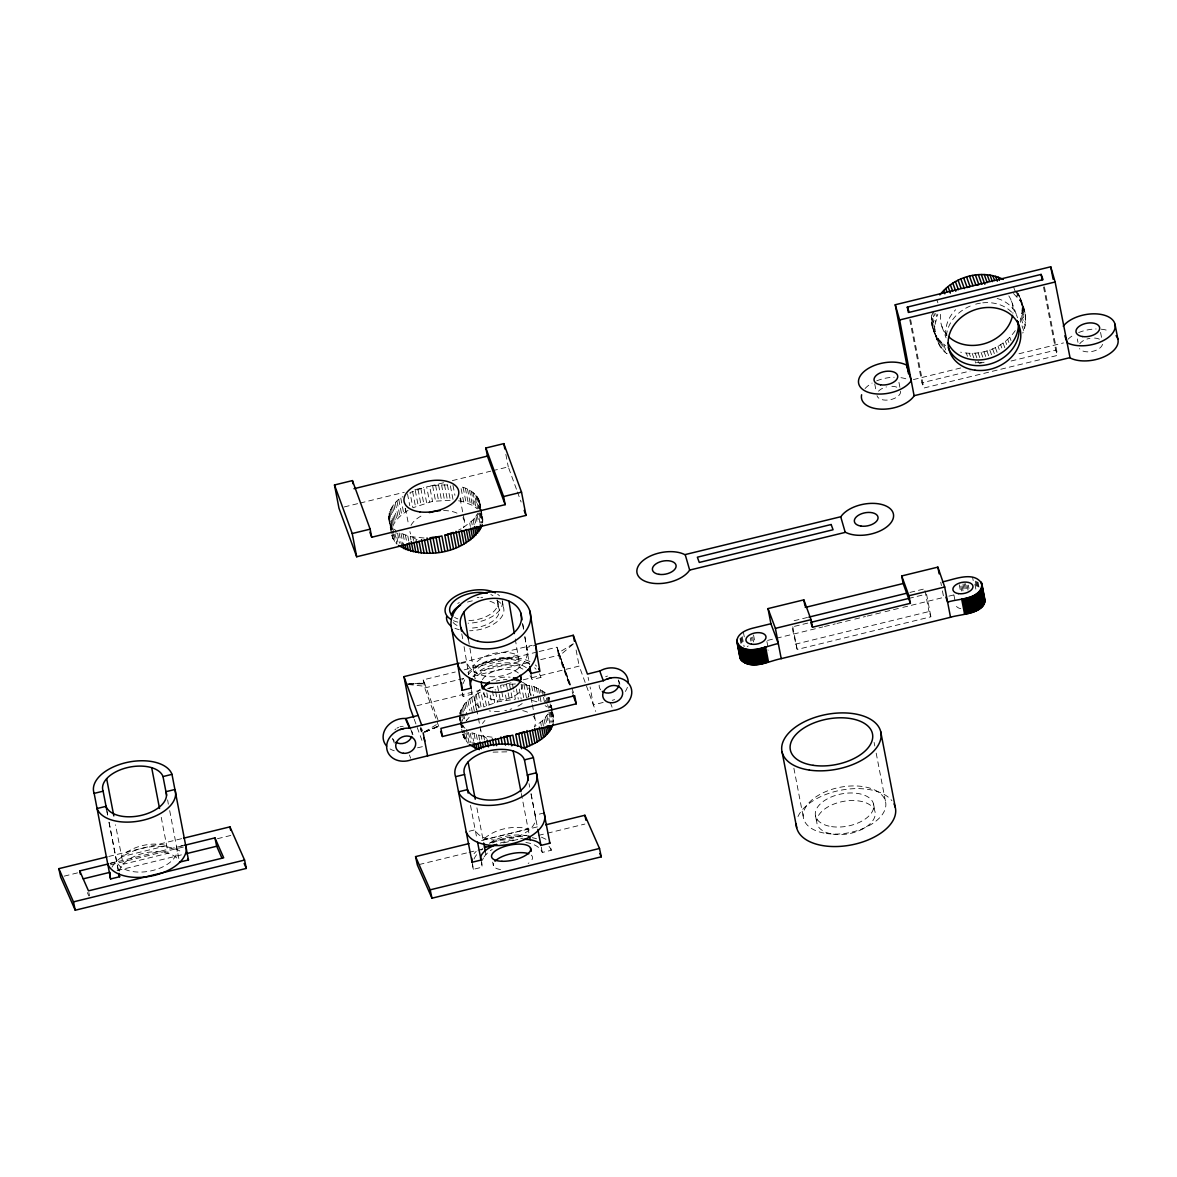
<?xml version="1.0" encoding="UTF-8"?>
<svg xmlns="http://www.w3.org/2000/svg" width="1177" height="1177" viewBox="0 0 1177 1177"><rect width="100%" height="100%" fill="white"/><g stroke="black" fill="none" stroke-linecap="round" stroke-linejoin="round"><path stroke-width="0.75" stroke-dasharray="5 3.75" d="M931.316 319.835L931.537 314.7C936.509 327.589 933.596 344.787 947.044 353.762L943.498 344.052C936.23 338.196 931.581 329.192 931.316 319.835L934.862 329.545M1023.71 330.546L1020.165 320.835C1023.269 311.979 1022.769 301.798 1018.149 293.544C1023.961 305.652 1028.992 320.1 1022.739 333.062M397.826 542.053L395.56 530.283C382.054 521.102 391.014 502.608 402.902 496.665M481.04 509.45L482.702 522.956L480.76 512.848M550.704 707.024L550.895 705.303L551.939 710.511M552.616 712.041L553.617 722.163L551.027 708.701M935.082 324.411L937.804 314.185M408.051 510.377C400.739 514.879 393.368 521.249 391.691 530.091L388.778 514.952M479.407 509.538C482.85 497.797 470.962 488.867 460.751 486.734L463.664 501.873L472.418 505.33L477.421 508.891L474.508 493.752M459.692 714.159C461.884 703.434 471.712 696.46 480.907 691.826L483.821 706.965L497.562 701.889L515.379 699.167L513.76 690.752M462.988 727.577L463.561 725.826M462.635 679.879L463.37 678.349M463.414 527.517L473.183 519.851L478.068 513.025L480.01 523.118M533.166 716.087A27.762 15.375 -10.9 0 1 534.299 726.886L542.465 720.692L548.041 713.968L549.983 724.076M1015.236 330.634C1003.51 347.818 980.912 356.587 960.623 352.173M474.037 853.634L476.17 851.354M469.196 717.264L466.401 720.633L465.754 717.264M467.946 672.391C484.497 657.708 510.391 652.852 530.783 661.871M570.624 684.999L559.796 655.471L573.361 643.981M573.273 643.731L558.766 652.647L569.903 685.043M424.588 731.859L439.109 722.958M747.218 646.526L748.234 645.982M458.574 530.136L461.046 528.87M426.633 502.682L423.72 487.528L409.993 492.619L412.906 507.758L432.533 501.328L453.13 500.107L450.217 484.968L438.58 484.983L426.648 486.807L429.576 501.946M424.662 732.05L439.933 725.223M424.838 732.035L440.08 725.62M490.118 842.82L507.066 837.465L527.222 835.258M424.838 732.05L440.169 725.871M488.926 688.501L494.649 686.75L495.296 690.119M603.183 702.434L593.37 704.92L590.074 686.897M443.597 482.761L429.62 486.189L432.533 501.328M452.336 480.613L490.794 471.153M492.545 470.726L508.273 466.872L516.835 490.294M344.272 506.934L358.397 503.476M360.162 503.05L404.3 492.28M414.892 489.691L423.72 487.528M913.381 379.597L961.462 367.798M979.264 363.428L984.619 362.119L972.761 362.987M909.747 319.717L921.9 382.805L970.069 371.035M1011.102 361.015L1055.695 350.128L1057.608 355.366L923.813 388.042L921.9 382.805M460.987 662.695L532.269 645.276M460.693 663.593L466.68 662.136A30.911 21.686 -9.5 0 0 503.373 675.554A30.911 21.686 -9.5 0 0 526.575 647.497L535.55 645.305M438.786 726.459L424.735 687.957L423.176 679.865L455.278 672.008M464.194 669.831L537.345 651.97M539.125 651.528L556.956 647.173L569.815 684.94M424.735 687.957L456.838 680.115M458.618 679.673L463.973 678.379M472.889 676.187L531.769 661.812M540.684 659.635L558.516 655.28L569.521 685.411M511.024 682.822L500.534 685.411L503.462 700.55M523.265 679.82L579.187 666.079L595.739 711.394M416.952 705.714L480.525 690.193M487.587 688.471L494.649 686.75M462.296 692.812A40.18 28.189 -9.5 0 0 463.105 696.401L472.065 694.209L471.3 689.678M530.077 675.672A30.911 21.686 -9.5 0 1 531.975 679.585L540.934 677.393L540.434 674.362M794.137 620.706L808.82 617.131M909.953 592.414L924.636 588.838M794.431 626.355L810.732 622.368M908.615 598.46L924.916 594.473M767.61 640.406L774.731 638.655M776.511 638.228L822.752 626.944M824.518 626.502L835.199 623.898M836.979 623.457L852.987 619.558M854.767 619.117L865.433 616.513M867.214 616.086L883.221 612.172M885.001 611.731L901.008 607.832M902.788 607.391L943.689 597.401L941.747 587.308M948.853 596.15L954.017 594.885M795.255 644.216L929.006 611.554L930.919 616.792L797.167 649.469L791.886 626.752M108.755 856.459L181.832 838.612M110.697 863.079L116.685 861.623A30.911 17.111 -10.9 0 0 152.554 870.524A30.911 17.111 -10.9 0 0 176.579 846.984L184.053 845.16M109.961 863.521L184.686 845.277M64.191 876.144L78.447 872.657M110.52 864.815L183.597 846.969M217.451 838.701L231.722 835.214M117.067 870.583L182.906 854.502M469.211 831.242L475.199 829.77A30.911 17.111 -10.9 0 0 511.068 838.671A30.911 17.111 -10.9 0 0 535.094 815.146L544.068 812.954M483.1 839.981L528.135 828.976A30.911 17.111 -10.9 0 0 483.1 839.981L476.611 806.304M481.511 840.525L538.536 826.592M503.609 842.894L522.662 838.245M419.13 864.551L467.24 852.795M469.02 852.354L476.155 850.618M477.936 850.177L483.291 848.882M538.536 835.376L545.657 833.64M547.437 833.198L584.866 824.062M472.065 862.255L473.419 869.303L482.379 867.111A30.911 17.111 -10.9 0 1 481.879 862.667M525.869 842.482A30.911 17.111 -10.9 0 1 542.288 852.472L551.248 850.28L550.571 846.763M1018.988 353.747L1063.522 342.919M417.511 747.822L424.088 746.277M515.408 683.955L503.521 684.896L504.168 688.265M506.801 751.838L492.177 752.147M437.888 719.633L424.456 682.837L405.418 684.19L425.75 686.382M408.89 683.999L424.544 683.116M408.934 684.117L424.794 683.778M424.073 538.007L410.287 536.624L399.062 532.563L401.651 546.025M492.104 737.17L481.216 735.846L471.962 732.785L473.581 741.201M545.422 692.959L534.064 686.662L521.131 684.175L523.721 697.637M458.589 500.769L463.664 501.873M532.092 700.492L536.977 701.801L536.006 696.755M541.449 837.171L546.893 839.76M545.157 705.656L546.834 706.833M943.498 344.052L945.587 345.655M1013.5 293.485L1020.385 301.091L1025.108 312.67M535.329 664.946L536.565 666.108M391.72 535.167L393.501 539.919L396.973 544.157L395.031 534.064M464.974 728.225L462.487 725.473L463.782 732.197M462.649 734.389L466.548 742.025L464.282 730.24M573.596 692.738L571.242 686.721M480.878 513.128L482.658 517.865M549.674 698.726L548.894 697.196L549.865 702.242M551.807 712.335L553.587 717.087M558.516 655.28L556.956 647.173L559.796 655.471M87.333 892.563L88.79 895.874M423.176 679.865L424.456 682.837M414.216 719.265L422.234 741.216M1019.282 295.795L1023.769 307.83M1020.989 300.518L1024.534 310.213M1016.84 291.381L1020.385 301.091M1021.945 305.461L1025.491 315.171M1015.957 290.925L1018.899 299.017M1022.136 307.991L1025.682 317.702M1013.721 287.35L1017.266 297.06M1022.122 310.551L1025.667 320.262M1021.916 313.126L1025.461 322.836M1021.533 315.716L1025.079 325.426M1020.945 318.276L1024.49 327.986M1011.529 301.283L1016.854 315.848M1009.807 337.284L1010.984 340.521M1007.703 339.3L1008.88 342.536M1005.452 341.227L1006.644 344.464M1003.098 343.022L1004.864 347.877M1000.612 344.699L1001.804 347.936M998.037 346.244L999.229 349.481M995.374 347.642L997.14 352.497M992.623 348.907L994.388 353.762M989.813 350.01L991.578 354.865M986.929 350.967L988.709 355.822M984.016 351.776L985.782 356.631M981.074 352.409L982.839 357.264M978.102 352.879L979.867 357.734M975.13 353.174L978.676 362.884M972.158 353.321L975.704 363.016M969.215 353.277L970.392 356.513M966.302 353.085L967.479 356.322M936.715 299.561L937.892 302.798M941.924 326.544L946.058 337.873M935.656 313.465L936.833 316.701M933.111 311.169L936.053 319.261M931.919 312.126L935.465 321.821M941.541 342.33L945.087 352.041M931.331 317.275L934.876 326.985M939.732 340.477L943.277 350.187M938.098 338.52L941.644 348.23M931.507 322.366L935.053 332.076M936.612 336.46L940.158 346.17M931.89 324.867L938.849 344.008M932.464 327.324L937.716 341.757M933.229 329.722L936.774 339.417M618.719 680.939L619.896 684.175M610.907 704.023L612.084 707.259M517.439 491.971L521.117 502.02M558.148 650.969L569.83 685.073M421.381 727.886L422.558 731.123M421.631 731.579L420.454 728.342A19.435 16.125 -20.1 0 1 421.175 731.417M411.744 731.491L412.936 734.728M409.449 754.987L410.626 758.223M392.603 738.45L394.972 744.923M572.14 691.738L573.331 695.239M459.721 719.25L460.133 720.868L459.516 717.573L460.707 724.296M492.663 862.138L493.384 865.536M88.834 892.504L89.54 895.859M588.103 677.305L588.765 680.497M1100.569 332.429L1101.863 339.153M1077.323 338.961L1077.97 342.33M1044.426 286.864L1057.608 355.366M1043.543 287.026L1055.695 350.128M978.028 582.218L978.999 587.264M977.175 581.806L978.47 588.544M976.263 581.438L977.557 588.176M975.292 581.114L976.91 589.53M974.909 584.204L975.88 589.25M972.555 577.23L973.202 580.599M968.318 585.16L968.965 588.529M967.082 585.219L968.053 590.265M965.508 583.63L966.803 590.354M964.257 583.763L965.552 590.501M962.992 583.954L964.287 590.692M962.065 585.866L963.036 590.913M910.63 319.555L923.813 388.042M960.829 586.146L961.8 591.192M959.284 584.792L960.579 591.516M953.929 595.032L955.238 601.771M940.776 582.262L941.423 585.631M898.948 382.378L899.919 387.424M926.549 594.076L930.919 616.792M924.96 590.589L929.006 611.554M874.732 383.879L876.026 390.602M874.114 742.393L874.805 745.983M876.188 753.148L885.516 801.566M873.54 804.023L874.997 811.6M792.798 626.752L797.167 649.469M815.529 815.985L816.985 823.562M793.886 768.243L803.553 818.456M766.904 641.48L768.537 649.895M753.545 635.021L754.84 641.759M752.647 637.037L753.618 642.083M751.441 637.404L752.088 640.759M750.264 637.802L750.911 641.171M743.334 631.961L744.305 637.007M742.201 636.566L744.144 646.659M741.407 637.228L742.702 643.951M740.671 637.905L741.966 644.628M740.009 638.596L740.98 643.642M576.097 649.984L579.187 666.079M505.86 454.351L508.273 466.872M551.322 705.303L552.219 710.408M551.204 705.288L552.175 710.334M552.499 712.026L553.793 718.75M552.19 712.041L553.808 720.442M550.189 703.92L550.836 707.289M548.232 697.402L550.189 707.495M550.968 712.114L552.925 722.222M547.408 697.667L549.35 707.76M550.086 712.173L552.028 722.281M546.393 698.005L547.364 703.052M547.688 704.743L548.335 708.098M548.997 712.247L550.939 722.34M543.921 691.693L546.187 703.478M542.244 690.502L543.215 695.548M543.539 697.24L544.833 703.964M546.908 715.69L548.526 724.105M540.42 689.413L541.067 692.767M545.598 717.396L546.893 724.12M538.433 688.398L541.023 701.86M544.112 719.059L545.407 725.797M536.315 687.486L537.609 694.209M537.933 695.887L539.228 702.625M542.465 720.692L543.436 725.738M534.064 686.662L535.682 695.077M540.655 722.281L541.302 725.65M531.68 685.956L533.622 696.048M529.179 685.338L531.121 695.445M529.591 690.413L530.621 695.754M530.959 697.549L531.989 702.89M532.328 704.67L533.711 711.791M534.049 713.571L535.417 720.707M526.59 684.837L528.856 696.622M523.897 684.455L526.81 699.594M502.226 600.608L503.682 608.185M519.263 689.06L521.205 699.153M516.379 689.016L518.321 699.109M479.745 502.726L480.716 507.773M479.348 501.093L482.879 519.528M478.759 499.519L482.879 521.234M477.965 497.974L479.907 508.067M497.694 601.55L499.151 609.112M476.994 496.503L479.26 508.273M480.054 512.907L481.996 523M512.466 684.028L513.437 689.075M475.832 495.09L478.436 508.552M479.157 512.966L481.099 523.059M531.048 793.519L535.417 816.22M472.992 492.486L475.92 507.625M477.126 514.761L478.745 523.177M529.047 783.72L529.724 787.207M531.062 794.195L537.492 827.608M541.273 847.19L542.288 852.472M509.494 684.205L512.422 699.344M471.33 491.295L474.243 506.434M475.994 516.482L477.612 524.898M469.491 490.191L472.418 505.33M474.669 518.174L475.964 524.913M506.507 684.499L507.817 691.223M508.14 692.9L509.435 699.638M467.519 489.176L470.432 504.33M473.183 519.851L474.169 524.898M505.463 694.989L506.434 700.035M465.386 488.264L468.314 503.403M471.536 521.485L472.183 524.854M463.135 487.455L466.048 502.594M469.726 523.074L470.373 526.443M521.308 793.519L529.003 833.522M497.577 686.029L498.871 692.753M499.195 694.445L500.49 701.168M460.531 497.9L461.178 501.27M460.045 498.327L464.503 521.485M495.62 691.796L497.562 701.889M452.983 485.233L454.925 495.34M492.413 690.943L494.678 702.713M490.22 695.239L491.839 703.64M447.378 484.792L450.291 499.945M486.822 692.885L489.088 704.67M444.479 484.747L447.392 499.887M483.821 692.311L486.41 705.773M441.552 484.806L444.465 499.945M438.58 484.983L441.493 500.122M478.421 693.106L481.349 708.245M476.067 694.459L478.98 709.599M435.593 485.277L438.506 500.416M483.806 736.346L484.453 739.7M474.978 700.492L478.068 716.513M478.406 718.294L480.805 730.77M473.816 695.872L476.744 711.026M481.216 735.846L481.864 739.215M432.606 485.674L435.519 500.813M471.712 697.358L474.625 712.497M478.715 735.228L479.701 740.289M469.755 698.903L472.668 714.042M476.347 734.522L477.641 741.245M467.946 700.492L469.888 710.584M474.081 733.712L475.699 742.113M466.283 702.125L467.902 710.54M464.797 703.787L467.063 715.572M470.3 733.462L472.242 743.555M463.488 705.494L465.43 715.587M468.475 732.359L470.417 742.452M420.836 488.367L423.749 503.506M462.355 707.215L463.326 712.262M463.65 713.939L464.944 720.677M466.475 729.49L469.064 742.952M461.413 708.951L462.061 712.306M462.384 713.998L463.679 720.721M465.945 733.271L467.887 743.364M418.012 489.294L420.925 504.433M460.648 710.687L462.59 720.78M460.075 712.438L462.34 724.208M464.106 733.874L465.401 740.613M460.339 717.529L460.987 720.898M461.31 722.575L463.135 732.403M463.458 734.08L464.429 739.141M459.516 715.881L460.487 720.927M460.81 722.619L462.664 732.55M462.988 734.242L463.635 737.596M460.487 722.619L462.399 732.653L461.031 725.974M485.174 850.794L485.91 854.605M415.246 490.309L418.159 505.448M412.568 491.412L415.481 506.566M470.491 805.333L476.906 838.686M481.025 860.063L482.379 867.111M407.507 493.884L409.773 505.669M412.892 537.124L413.539 540.493M405.432 508.39L408.522 524.427M405.168 508.435L405.815 511.804M410.287 536.624L410.95 539.993M400.798 498.151L403.711 513.29M407.801 536.021L408.772 541.067M398.826 499.681L401.74 514.82M405.418 535.3L406.712 542.038M397.017 501.27L399.93 516.423M403.167 534.49L404.785 542.906M395.369 502.903L398.282 518.057M401.033 533.578L402.99 543.671M393.883 504.58L396.796 519.719M392.574 506.272L395.487 521.411M397.546 533.152L399.503 543.244M391.441 507.993L394.354 523.132M390.484 509.729L393.398 524.868M389.719 511.48L392.632 526.619M392.721 527.664L393.692 532.71M394.015 534.402L395.634 542.803M389.146 513.216L392.073 528.355M391.558 526.251L392.206 529.621M392.529 531.298L394.472 541.391M390.587 524.78L392.206 533.196M392.529 534.873L393.501 539.919M388.587 516.674L391.176 530.121M389.808 523.25L391.75 533.343M392.073 535.02L392.721 538.389M388.601 518.366L391.397 533.49M167.634 799.904L168.34 804.185M169.694 810.615L179.493 862.138M161.234 817.324L168.164 853.251L123.129 864.256L115.523 824.783M106.724 809.894L107.754 815.249M109.123 822.385L118.627 871.716M106.916 811.512L107.607 815.072M108.975 822.208L118.244 870.333M420.454 727.445L421.322 731.962M522.853 624.398L523.721 629.577M524.883 636.477L527.208 650.278M522.529 623.354L523.677 630.254M524.839 637.154L529.488 664.858M530.945 673.524L531.975 679.585M515.261 638.949L520.087 667.727M468.402 639.155L469.623 646.35M469.917 648.159L475.052 678.717A30.911 21.686 -9.5 0 1 523.177 669.286M461.767 633.844L462.914 639.714M464.076 646.614L468.711 674.274M462.59 693.371L463.105 696.401M1102.511 344.287A12.035 6.665 -10.9 0 1 1091.873 351.511A12.035 6.665 -10.9 0 1 1079.471 348.598M1079.75 343.816A12.035 6.665 -10.9 0 1 1089.961 338.314M1094.566 338.064A12.035 6.665 -10.9 0 1 1100.613 339.903M865.051 388.557A27.762 15.375 -10.9 0 1 872.113 383.069M876.688 380.848A27.762 15.375 -10.9 0 1 894.167 377.258M900.949 377.67A27.762 15.375 -10.9 0 1 908.203 379.671M1067.951 339.3A27.762 15.375 -10.9 0 1 1074.057 334.798M1078.632 332.576A27.762 15.375 -10.9 0 1 1096.111 328.971M1101.245 329.192A27.762 15.375 -10.9 0 1 1108.837 330.869M900.64 391.22A12.035 6.665 -10.9 0 1 889.944 399.783A12.035 6.665 -10.9 0 1 876.997 395.649M878.498 391.205A12.035 6.665 -10.9 0 1 886.487 386.909M891.872 386.306A12.035 6.665 -10.9 0 1 897.198 387.351M946.44 335.813A37.031 30.72 -20.1 0 1 973.35 304.872M975.674 304.166A37.031 30.72 -20.1 0 1 980.382 303.151M982.766 302.827A37.031 30.72 -20.1 0 1 1012.956 313.641M997.14 298.443A37.031 30.72 -20.1 0 1 1017.458 317.775M945.867 335.224A37.031 30.72 -20.1 0 1 955.592 309.772M1008.821 295.898A37.031 30.72 -20.1 0 1 1012.882 313.303M947.132 335.151A37.031 30.72 -20.1 0 1 940.894 312.464M767.904 649.925A10.181 5.635 -10.9 0 1 768.184 650.234M960.815 608.686A10.181 5.635 -10.9 0 1 955.989 603.257M394.266 750.749A19.435 16.125 -20.1 0 1 390.043 748.91M618.263 679.938A10.181 8.445 -20.1 0 1 619.087 684.249M600.653 689.825A10.181 8.445 -20.1 0 1 599.284 684.028M605.655 676.716A10.181 8.445 -20.1 0 1 607.538 676.084M410.685 729.563A10.181 8.445 -20.1 0 1 412.171 734.227M394.442 741.216A10.181 8.445 -20.1 0 1 392.824 738.965M394.898 729.828A10.181 8.445 -20.1 0 1 395.855 728.96M396.929 728.195A10.181 8.445 -20.1 0 1 398.679 727.268M399.93 726.812A10.181 8.445 -20.1 0 1 403.181 726.297M482.393 679.747A20.009 11.079 -10.9 0 1 500.372 669.698A20.009 11.079 -10.9 0 1 519.351 674.053M522.205 684.411A20.009 11.079 -10.9 0 1 519.793 691.811M519.116 692.517A20.009 11.079 -10.9 0 1 497.003 700.021A20.009 11.079 -10.9 0 1 482.864 691.208M491.545 680.703A20.009 11.079 -10.9 0 1 510.082 677.158M526.369 667.756A31.823 17.611 -10.9 0 0 519.543 664.446A30.69 16.978 -10.9 0 0 474.449 675.436A31.823 17.611 -10.9 0 0 473.566 676.584M472.065 694.209A30.911 21.686 -9.5 0 1 471.33 690.031M486.807 738.347A27.762 15.375 -10.9 0 1 480.702 729.769M482.511 723.546A27.762 15.375 -10.9 0 1 484.924 720.501M522.75 710.643A27.762 15.375 -10.9 0 1 528.252 712.512M463.238 683.499A40.18 28.189 -9.5 0 1 464.797 679.835M468.299 674.568A40.18 28.189 -9.5 0 1 529.518 664.019M534.623 667.8A40.18 28.189 -9.5 0 1 536.05 669.227M539.463 673.95A40.18 28.189 -9.5 0 1 540.934 677.393M522.411 682.233A27.762 15.375 -10.9 0 1 527.885 697.637M522.176 703.537A27.762 15.375 -10.9 0 1 515.055 707.539M511.774 708.789A27.762 15.375 -10.9 0 1 510.082 709.348M506.581 710.261A27.762 15.375 -10.9 0 1 504.801 710.614M499.431 711.305A27.762 15.375 -10.9 0 1 489.205 710.864M479.892 707.392A27.762 15.375 -10.9 0 1 480.098 689.236M496.223 681.071A27.762 15.375 -10.9 0 1 499.769 680.291M503.359 679.762A27.762 15.375 -10.9 0 1 506.919 679.497M627.385 687.324A19.435 16.125 -20.1 0 1 625.325 691.443M614.644 699.579A19.435 16.125 -20.1 0 1 612.202 700.315M797.977 816.588A50.361 27.865 -10.9 0 1 842.806 789.841A50.361 27.865 -10.9 0 1 891.96 800.743M502.402 601.653A29.072 16.081 -10.9 0 1 468.137 623.192M457.794 622.118A29.072 16.081 -10.9 0 1 453.439 620.662M497.65 594.297A29.072 16.081 -10.9 0 1 499.519 595.886M496.826 600.476A29.072 16.081 -10.9 0 1 500.063 618.925A29.072 16.081 -10.9 0 1 469.594 630.769M459.251 629.695A29.072 16.081 -10.9 0 1 454.896 628.238M457.779 603.418A29.072 16.081 -10.9 0 1 459.31 602.595M477.126 597.548A29.072 16.081 -10.9 0 1 478.995 597.401M480.849 597.342A29.072 16.081 -10.9 0 1 482.688 597.342M497.077 599.873A24.437 13.521 -10.9 0 1 467.49 620.529M457.838 618.867A24.437 13.521 -10.9 0 1 454.602 617.337M490.853 594.547A24.437 13.521 -10.9 0 1 492.928 595.621M489.941 601.256A24.437 13.521 -10.9 0 1 496.856 617.263A24.437 13.521 -10.9 0 1 468.946 628.106M457.059 625.473A24.437 13.521 -10.9 0 1 452.91 622.221M467.49 602.094A24.437 13.521 -10.9 0 1 473.669 600.594M531.268 855.149A20.009 7.709 -12 0 1 529.65 862.344M528.944 862.903A20.009 7.709 -12 0 1 528.164 863.447M500.534 869.538A20.009 7.709 -12 0 1 493.531 863.462M489.411 843.321A30.911 17.111 -10.9 0 1 526.281 835.729M473.419 869.303A40.18 22.231 -10.9 0 1 472.757 863.521M474.022 859.004A40.18 22.231 -10.9 0 1 476.773 854.502M480.893 850.221A40.18 22.231 -10.9 0 1 482.541 848.867M492.545 842.894A40.18 22.231 -10.9 0 1 522.647 836.685M532.21 837.686A40.18 22.231 -10.9 0 1 536.521 838.76M549.012 846.351A40.18 22.231 -10.9 0 1 551.248 850.28M482.393 860.343A30.911 17.111 -10.9 0 1 483.438 858.018M484.144 856.871A30.911 17.111 -10.9 0 1 492.236 849.411M500.24 843.07A30.69 11.814 -12 0 1 517.851 839.481M462.914 517.733A27.762 15.375 -10.9 0 1 463.385 527.679M417.055 539.743A27.762 15.375 -10.9 0 1 409.89 531.548M411.008 525.369A27.762 15.375 -10.9 0 1 422.867 515.143M443.597 510.538A27.762 15.375 -10.9 0 1 457.323 513.29M111.992 867.14A40.18 22.231 -10.9 0 1 144.418 847.808A40.18 22.231 -10.9 0 1 182.553 852.604M119.289 871.157A30.911 17.111 -10.9 0 1 145.595 852.795A30.911 17.111 -10.9 0 1 177.771 859.107M517.983 655.162L472.948 666.167A30.911 21.686 -9.5 0 1 517.983 655.162M519.072 661.665L474.037 672.67A30.911 21.686 -9.5 0 1 519.072 661.665M166.707 845.689L121.672 856.679A30.911 17.111 -10.9 0 1 166.707 845.689M833.022 834.169A29.616 16.39 -10.9 0 0 875.188 812.66A29.616 16.39 -10.9 0 0 829.77 805.907A29.616 16.39 -10.9 0 0 833.022 834.169M831.565 826.607A29.616 16.39 -10.9 0 0 873.731 805.083A29.616 16.39 -10.9 0 0 828.314 798.344A29.616 16.39 -10.9 0 0 831.565 826.607M826.21 833.448A41.842 23.157 -10.9 0 0 885.781 803.052A41.842 23.157 -10.9 0 0 821.62 793.519A41.842 23.157 -10.9 0 0 826.21 833.448"/><path stroke-width="1.5" d="M736.773 641.009C737.626 633.564 745.865 630.019 752.25 628.297L770.92 623.736L778.306 643.51C766.874 645.805 742.967 657.619 736.773 641.009L740.053 658.237C749.528 671.729 769.14 660.827 781.219 658.649L950.53 617.292C958.931 614.262 990.446 613.673 983.589 596.577M739.73 655.442L740.053 658.237M471.712 858.121L472.065 862.255L481.025 860.063A31.823 12.256 -12 0 1 485.174 850.794L483.673 843.012M461.634 682.94L462.075 690.355L471.05 688.162A31.823 17.611 -10.9 0 1 472.051 678.923M945.896 597.18L947.617 602.153C957.901 598.446 981.177 599.829 981.971 584.013C974.379 570.139 953.355 579.908 942.497 581.85M482.32 524.677C468.108 553.146 424.794 560.914 398.473 545.422M553.249 723.899C549.056 736.522 536.123 743.511 524.383 747.822L521.47 732.683L524.236 731.667L527.149 746.807M689.663 570.08L689.56 570.242A27.762 15.375 -10.9 0 1 649.984 582.792A27.762 15.375 -10.9 0 1 643.26 560.37A27.762 15.375 -10.9 0 1 684.882 554.647L840.864 516.718A27.762 15.375 -10.9 0 1 880.44 504.168A27.762 15.375 -10.9 0 1 887.164 526.59A27.762 15.375 -10.9 0 1 845.542 532.313L689.663 570.08L685.279 554.867M861.608 394.766A27.762 15.375 -10.9 0 0 881.661 409.184A27.762 15.375 -10.9 0 0 914.117 395.855L899.64 319.967L895.241 304.755L1050.723 266.782L1055.122 281.994L1070.084 357.926A27.762 15.375 -10.9 0 0 1105.188 356.263A27.762 15.375 -10.9 0 0 1116.076 335.666M939.864 294.897C954.209 276.33 982.015 268.709 1003.275 279.405M535.829 644.408L573.258 635.271L587.441 674.097L600.196 670.846A19.435 16.125 -20.1 0 1 628.209 683.013M385.335 744.438A19.435 16.125 -20.1 0 1 386.703 726.989A19.435 16.125 -20.1 0 1 405.329 718.441L409.493 728.195L603.742 680.556A19.435 16.125 -20.1 0 1 631.137 687.986A19.435 16.125 -20.1 0 1 613.276 710.496L515.761 734.433L518.027 746.218M447.746 550.365L444.832 535.226L453.307 532.445L456.22 547.585M515.761 734.433L521.47 732.683M400.224 729.519L403.902 728.519M607.2 678.967L610.863 677.967M421.69 725.164L418.144 715.454L405.962 718.47L410.096 728.225L408.875 728.151A19.435 16.125 -20.1 0 0 386.689 747.704A19.435 16.125 -20.1 0 0 411.214 759.842L512.819 735.169L514.761 745.262M907.32 307.094L1041.115 274.418L1043.028 279.655L909.232 312.346L907.32 307.094L908.364 312.508M899.64 319.967L1055.122 281.994M444.818 551.086L441.905 535.947L356.69 556.765L338.976 508.229L334.489 484.983L352.423 480.599L370.152 529.15L371.711 537.242L505.154 504.653L503.594 496.547L485.866 448.01L503.8 443.626L521.529 492.163L526.001 515.408L444.832 535.226M353.983 488.705L487.425 456.102L505.154 504.653M914.205 395.678L1069.702 357.705M334.489 484.983L352.217 533.519L370.152 529.15M503.594 496.547L521.529 492.163M413.598 717.573L409.89 707.436L403.961 676.628L459.207 663.137M770.92 623.736L768.007 608.597L803.817 599.858L811.041 619.646L812.498 627.223L910.38 603.315L908.924 595.739L901.7 575.95L937.863 567.123L944.704 586.999L950.53 617.292M528.37 669.507A31.823 17.611 -10.9 0 1 530.93 673.524L539.919 671.331L529.753 610.804M805.274 607.42L903.156 583.527L910.38 603.315M808.82 617.131L906.702 593.223M119.598 876.762L118.951 873.393A30.911 17.111 -10.9 0 0 119.598 876.762L110.623 878.954L94.145 793.372L103.12 791.194A30.911 17.111 -10.9 0 1 127.145 767.654A30.911 17.111 -10.9 0 1 163.014 776.555L171.989 774.363L188.467 859.946L179.493 862.138M768.007 608.597L775.393 628.356L811.041 619.646M908.924 595.739L944.704 586.999M908.615 598.46L810.732 622.368L812.498 627.223M442.464 736.508L576.244 703.817L574.685 695.725L440.904 728.401L442.464 736.508L440.625 731.476M183.612 838.186L229.942 826.857L244.566 860.063L246.331 868.42L75.24 910.218L60.616 877.012L58.85 868.655L106.975 856.9M472.065 862.255L455.587 776.673L464.547 774.481A30.911 17.111 -10.9 0 1 488.573 750.955A30.911 17.111 -10.9 0 1 524.456 759.856L533.416 757.664L549.894 843.232L540.934 845.424A31.823 12.256 -12 0 0 530.224 839.789A30.69 11.814 -12 0 0 523.515 839.26M80.419 874.261L79.712 870.921L108.181 863.962M184.686 845.277L214.935 837.877L223.704 857.812L88.481 890.842L79.712 870.921M83.258 878.836L109.947 872.319M186.452 853.634L216.7 846.234L221.82 857.856M58.85 868.655L73.474 901.862L244.566 860.063M545.672 824.842L584.881 815.264L599.505 848.47L601.27 856.827L431.959 898.198L417.349 864.977L415.569 856.621L469.034 843.571M496.679 844.586L484.556 847.558A30.911 17.111 -10.9 0 1 485.615 846.454M415.569 856.621L430.193 889.827L599.505 848.47M432.901 552.91L429.973 537.771L438.933 536.565L441.861 551.704M505.507 745.1L503.888 736.699L509.862 735.787L511.804 745.88M469.388 744.629L476.994 748.852L476.023 743.805M538.566 668.61L539.316 669.948M549.394 842.291L549.894 843.232M599.799 853.516L601.27 856.827M244.139 863.447L246.331 868.42M403.961 676.628L418.144 715.454M998.243 277.213L999.42 280.45M995.58 276.36L997.346 281.215M992.829 275.653L994.609 280.509M990.019 275.124L992.388 281.597M987.15 274.756L989.519 281.229M984.237 274.55L987.194 282.642M981.294 274.521L984.84 284.231M978.322 274.653L981.868 284.363M975.35 274.962L978.896 284.672L975.924 285.128L972.379 275.433M969.436 276.065L972.982 285.776M966.523 276.86L970.069 286.57L967.185 287.526L963.639 277.816M960.829 278.92L964.375 288.63M958.078 280.185L961.035 288.277M955.415 281.597L958.372 289.689M952.84 283.127L955.783 291.219M950.354 284.805L952.723 291.278M948 286.614L950.354 293.088M945.749 288.527L946.941 291.764M943.645 290.557L944.837 293.794M599.784 671.096L603.33 680.792M524.162 510.391L526.001 515.408M573.199 695.445L576.244 703.817M369.887 532.225L371.711 537.242M1064.832 335.798L1067.171 342.787A27.762 15.375 -10.9 0 0 1108.41 337.358A27.762 15.375 -10.9 0 0 1103.07 314.862A27.762 15.375 -10.9 0 0 1063.228 326.161M840.761 516.88L845.145 532.092M423.146 732.741L427.619 755.987M584.881 815.264L585.94 820.281M530.474 847.926L531.195 851.324M430.193 889.827L431.959 898.198M229.942 826.857L230.648 830.197M214.935 837.877L216.7 846.234M73.474 901.862L75.24 910.218M1115.002 324.205L1117.915 339.344M1050.723 266.782L1053.121 279.243M1041.115 274.418L1042.16 279.817M981.765 583.336L985.046 600.55M981.486 582.674L985.002 601.27M981.118 582.041L984.884 601.991M981.75 587.588L984.678 602.727M981.471 588.323L984.384 603.463M981.103 589.044L984.016 604.184M980.662 589.78L983.575 604.919M980.147 590.486L983.06 605.625M979.544 591.192L982.457 606.332M978.881 591.884L981.795 607.038M978.146 592.561L981.059 607.7M977.351 593.223L980.264 608.362M976.498 593.855L979.411 608.995M975.571 594.459L978.484 609.598M974.6 595.047L977.513 610.186M973.585 595.591L976.498 610.731M972.511 596.106L975.424 611.246M971.408 596.592L974.321 611.731M970.26 597.033L973.173 612.172M969.083 597.445L971.996 612.584M967.877 597.813L970.804 612.952M966.655 598.122L969.568 613.276M965.42 598.402L968.333 613.555M964.169 598.637L967.082 613.776M962.918 598.828L965.831 613.967M961.653 598.975L964.566 614.114M895.241 304.755L908.526 373.742M937.863 567.123L939.158 573.846M901.7 575.95L903.156 583.527M880.72 731.711L895.3 807.422M803.817 599.858L804.98 605.905M775.393 628.356L781.219 658.649M765.55 646.673L768.463 661.812M764.432 647.144L767.36 662.283M763.299 647.6L766.212 662.739M762.122 647.997L765.035 663.137M782.102 752.029L796.682 827.74M760.916 648.365L763.829 663.504M759.695 648.689L762.608 663.828M758.459 648.968L761.372 664.108M757.208 649.204L760.121 664.343M755.943 649.395L758.856 664.534M754.692 649.527L757.605 664.667M753.442 649.63L756.355 664.77M752.206 649.675L755.119 664.814M750.985 649.675L753.898 664.814M749.778 649.616L752.692 664.77M748.601 649.527L751.514 664.667M747.454 649.38L750.367 664.519M746.35 649.189L749.263 664.328M745.291 648.954L748.204 664.093M744.261 648.674L747.174 663.813M743.29 648.35L746.218 663.49M742.378 647.983L745.291 663.122M741.525 647.571L744.438 662.71M740.73 647.129L743.643 662.268M739.995 646.644L742.908 661.783M739.333 646.129L742.246 661.268M738.744 645.57L741.657 660.709M738.229 644.996L741.142 660.135M737.788 644.378L740.701 659.532M736.817 640.303L740.333 658.885M573.258 635.271L574.42 641.318M503.8 443.626L504.83 448.981M550.306 725.753L550.954 729.122M548.85 725.797L549.821 730.843M547.217 725.812L548.511 732.535M545.731 727.474L547.025 734.198M543.759 727.43L545.378 735.831M541.626 727.327L543.568 737.435M485.866 448.01L487.425 456.102M539.331 727.195L541.597 738.965M537.227 728.681L539.493 740.451M534.667 728.416L537.256 741.878M532.298 729.769L534.888 743.217M520.499 675.995L521.087 679.085M529.812 731.035L532.401 744.497M526.899 730.549L529.827 745.688M480.334 524.795L480.981 528.164M479.392 526.531L480.039 529.9M524.456 759.856L528.37 780.233M537.845 829.388L540.934 845.424M518.645 733.609L521.558 748.749M477.936 526.575L478.907 531.621M476.302 526.59L477.597 533.313M474.493 526.575L476.111 534.991M472.83 528.208L474.449 536.624M470.697 528.12L472.639 538.213M513.113 750.97L520.97 791.753M530.209 839.789L529.591 836.553A30.911 17.111 -10.9 0 0 527.973 836.097M468.74 529.665L470.682 539.757M506.875 736.287L508.493 744.703M466.298 529.459L468.578 541.243M464.062 530.886L466.327 542.656M461.369 530.547L463.959 544.009M500.902 736.979L502.196 743.717M458.898 531.827L461.487 545.289M498.254 738.847L499.225 743.893M455.985 531.342L458.898 546.481M495.326 738.906L496.62 745.644M492.427 738.862L493.722 745.585M481.776 685.617L482.379 688.707M450.556 533.475L453.469 548.614M489.912 740.377L490.883 745.424M447.716 534.387L450.629 549.541M487.146 740.098L488.44 746.821M484.777 741.392L485.763 746.439M482.511 742.569L483.482 747.616M480.025 741.966L481.319 748.69M477.965 742.937L479.26 749.661M435.961 537.08L438.874 552.219M473.904 742.878L474.875 747.925M432.959 537.477L435.873 552.616M427.016 537.948L429.929 553.087M468.078 761.975L475.243 799.212M424.397 539.699L426.986 553.146M421.513 539.64L424.103 553.102M464.547 774.481L468.137 793.121M477.597 842.246L481.025 860.063M418.997 541.155L421.263 552.94M416.231 540.876L418.497 552.66M413.863 542.17L415.805 552.263M411.273 541.67L413.215 551.763M409.096 542.744L410.714 551.16M407.036 543.715L408.331 550.453M405.109 544.583L406.08 549.63M402.99 543.671L403.961 548.717M352.423 480.599L353.056 483.835M352.217 533.519L356.69 556.765M163.014 776.555L166.619 795.269M151.686 767.684L159.528 808.452M106.651 778.688L113.816 815.911M103.12 791.194L106.724 809.894M520.778 612.996L521.941 619.896M529.782 666.579L530.945 673.524M508.905 601.138L514.349 633.55M463.87 612.143L468.402 639.155M460.884 627.635L461.458 631.078M469.299 677.746L471.05 688.162M451.909 629.827L462.075 690.355M1017.134 320.527A37.031 30.72 -20.1 0 1 994.33 362.575A37.031 30.72 -20.1 0 1 948.279 347.745M1018.223 321.733A37.031 30.72 -20.1 0 1 990.195 358.132A37.031 30.72 -20.1 0 1 948 342.963M1012.558 315.362A37.031 30.72 -20.1 0 1 986.032 343.198A37.031 30.72 -20.1 0 1 948.574 336.637M424 738.038A19.435 16.125 -20.1 0 1 424.72 741.127M386.644 746.13A19.435 16.125 -20.1 0 1 385.953 745.306M411.729 736.493A10.181 8.445 -20.1 0 1 395.825 742.275M483.217 688.972A20.009 11.079 -10.9 0 1 489.514 681.88M513.51 677.731A20.009 11.079 -10.9 0 1 520.837 681.763M535.55 645.305A40.18 28.189 -9.5 0 1 505.389 681.777A40.18 28.189 -9.5 0 1 457.706 664.328M520.19 675.318A20.009 11.079 -10.9 0 1 502.55 691.811A20.009 11.079 -10.9 0 1 481.525 681.998M483.659 686.485A27.762 15.375 -10.9 0 1 489.514 683.366M512.098 679.629A27.762 15.375 -10.9 0 1 521.161 681.674M618.867 685.382A10.181 8.445 -20.1 0 1 602.3 691.399M894.034 803.965A50.361 27.865 -10.9 0 1 852.428 844.718A50.361 27.865 -10.9 0 1 796.27 824.121M450.968 619.396A29.072 16.081 -10.9 0 1 455.587 596.283A29.072 16.081 -10.9 0 1 495.37 592.899M452.851 616.071A24.437 13.521 -10.9 0 1 457.294 598.652A24.437 13.521 -10.9 0 1 487.19 593.326M451.335 626.238A29.072 16.081 -10.9 0 1 446.583 616.748M451.306 615.409A24.437 13.521 -10.9 0 1 460.56 605.11M544.068 812.954A40.18 22.231 -10.9 0 1 512.834 843.526A40.18 22.231 -10.9 0 1 466.224 831.962M494.987 861.24A20.009 7.709 -12 0 1 528.826 853.781M455.587 776.673A40.18 22.231 -10.9 0 1 486.807 746.1A40.18 22.231 -10.9 0 1 533.416 757.664M485.115 850.794A30.69 11.814 -12 0 1 496.62 844.38M429.399 512.628A27.762 15.375 -10.9 0 1 440.051 510.671M185.554 844.792A40.18 22.231 -10.9 0 1 154.319 875.379A40.18 22.231 -10.9 0 1 107.71 863.815M94.145 793.372A40.18 22.231 -10.9 0 1 125.38 762.799A40.18 22.231 -10.9 0 1 171.989 774.363M110.623 878.954A40.18 22.231 -10.9 0 1 109.961 873.172M187.879 858.577A40.18 22.231 -10.9 0 1 188.467 859.946M911.292 380.539L911.189 380.701A27.762 15.375 -10.9 0 1 871.613 393.25A27.762 15.375 -10.9 0 1 864.889 370.829A27.762 15.375 -10.9 0 1 906.511 365.105L911.292 380.539M831.153 524.515L697.358 557.192L699.27 562.444L833.066 529.753L831.153 524.515M106.033 806.333L97.058 808.525A40.18 22.231 -10.9 0 0 143.682 820.075A40.18 22.231 -10.9 0 0 174.902 789.502L165.928 791.694A30.911 17.111 -10.9 0 1 141.902 815.234A30.911 17.111 -10.9 0 1 106.033 806.333M467.46 789.62L458.5 791.812A40.18 22.231 -10.9 0 0 505.11 803.376A40.18 22.231 -10.9 0 0 536.329 772.803L527.37 774.996A30.911 17.111 -10.9 0 1 503.329 798.521A30.911 17.111 -10.9 0 1 467.46 789.62M975.012 370.196A37.031 30.72 -20.1 0 0 1019.591 327.28A37.031 30.72 -20.1 0 0 958.814 319.497A37.031 30.72 -20.1 0 0 975.012 370.196M1082.546 336.548A12.035 6.665 -10.9 0 0 1099.671 327.809A12.035 6.665 -10.9 0 0 1081.222 325.073A12.035 6.665 -10.9 0 0 1082.546 336.548M880.602 384.82A12.035 6.665 -10.9 0 0 897.727 376.081A12.035 6.665 -10.9 0 0 879.278 373.344A12.035 6.665 -10.9 0 0 880.602 384.82M658.973 574.347A12.035 6.665 -10.9 0 0 676.098 565.607A12.035 6.665 -10.9 0 0 657.649 562.871A12.035 6.665 -10.9 0 0 658.973 574.347M860.917 526.075A12.035 6.665 -10.9 0 0 878.042 517.336A12.035 6.665 -10.9 0 0 859.593 514.599A12.035 6.665 -10.9 0 0 860.917 526.075M958.475 593.635A10.181 5.635 -10.9 0 0 972.967 586.249A10.181 5.635 -10.9 0 0 957.357 583.924A10.181 5.635 -10.9 0 0 958.475 593.635M751.514 644.202A10.181 5.635 -10.9 0 0 766.006 636.801A10.181 5.635 -10.9 0 0 750.396 634.477A10.181 5.635 -10.9 0 0 751.514 644.202M477.95 641.23A30.911 21.686 -9.5 0 0 521.411 615.777A30.911 21.686 -9.5 0 0 473.139 603.963A30.911 21.686 -9.5 0 0 477.95 641.23M474.096 647.482A40.18 28.189 -9.5 0 0 530.562 614.409A40.18 28.189 -9.5 0 0 467.843 599.064A40.18 28.189 -9.5 0 0 474.096 647.482M610.392 702.743A10.181 8.445 -20.1 0 0 622.265 690.649A10.181 8.445 -20.1 0 0 605.419 688.986A10.181 8.445 -20.1 0 0 610.392 702.743M403.431 753.295A10.181 8.445 -20.1 0 0 415.29 741.201A10.181 8.445 -20.1 0 0 398.444 739.539A10.181 8.445 -20.1 0 0 403.431 753.295M813.101 765.315A41.842 23.157 -10.9 0 0 872.657 734.919A41.842 23.157 -10.9 0 0 808.496 725.385A41.842 23.157 -10.9 0 0 813.101 765.315M809.364 770.082A50.361 27.865 -10.9 0 0 881.043 733.506A50.361 27.865 -10.9 0 0 803.832 722.031A50.361 27.865 -10.9 0 0 809.364 770.082M501.946 861.284A20.009 7.709 -12 0 0 530.739 848.897A20.009 7.709 -12 0 0 500.652 847.94A20.009 7.709 -12 0 0 501.946 861.284M419.895 511.892A27.762 15.375 -10.9 0 0 458.677 491.206A27.762 15.375 -10.9 0 0 415.525 485.615A27.762 15.375 -10.9 0 0 419.895 511.892"/></g></svg>
